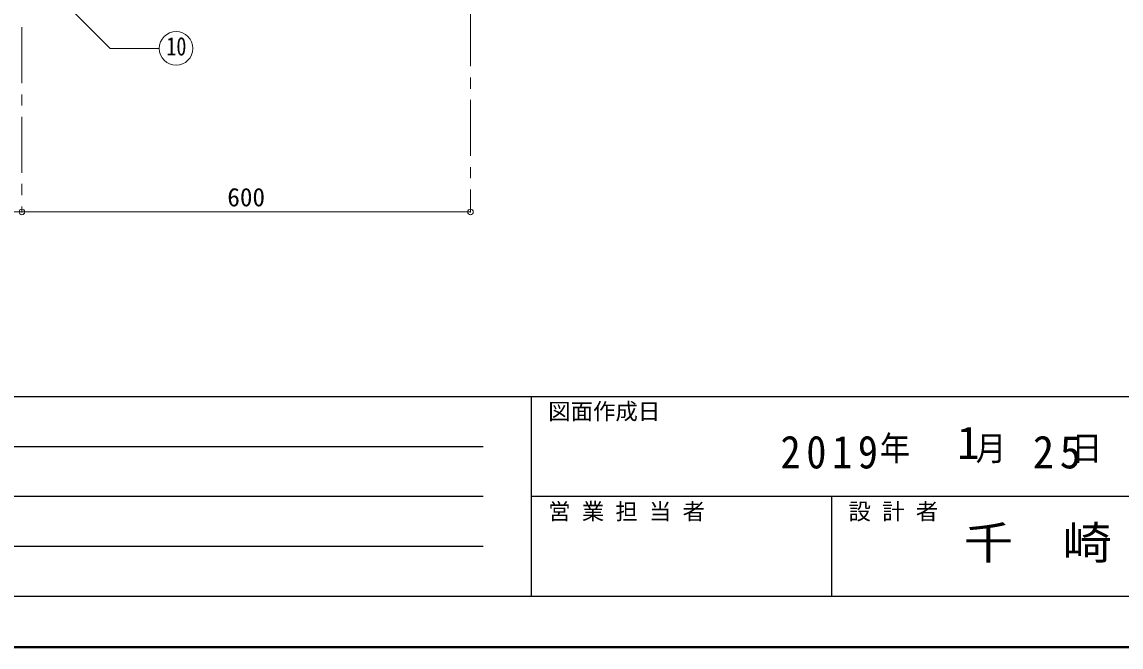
# Model space of a CAD drawing. Units: millimetres at full size, sheet at 1:15; details may follow other scales. Extents: x -3151 to 2924, y -2106 to 2109.
# Drawn here: x -878 to 592, y -2106 to -1269 of the extents above; entities that cross this region are included whole.
import ezdxf
from ezdxf.enums import TextEntityAlignment as Align

# ---------------------------------------------------------------- set-up
doc = ezdxf.new("R2010")
doc.units = ezdxf.units.MM
doc.header["$LTSCALE"] = 15
doc.header["$PDMODE"] = 32
doc.header["$PDSIZE"] = 7.5
doc.linetypes.add('CHAIN1', pattern=[8, 5, -1, 1, -1])
doc.layers.add('0-0____1', color=4, linetype='Continuous', lineweight=9)
doc.styles.add('ＭＳ ゴシック', font='')
doc.styles.get('ＭＳ ゴシック').set_extended_font_data('MS Gothic')

msp = doc.modelspace()

# ---------------------------------------------------------------- linework, layer by layer
at = {"layer": '0-0____1', "linetype": 'CHAIN1'}
for p, q in [((-278.4, -1133.33), (-278.4, -1523.33)), ((-878.4, -1275.93), (-878.4, -1523.33))]:
    msp.add_line(p, q, dxfattribs=at)
at = {"layer": '0-0____1'}
for p, q in [((-878.4, -1523.33), (-2188.4, -1523.33)), ((-278.4, -1523.33), (-878.4, -1523.33))]:
    msp.add_line(p, q, dxfattribs=at)
at = {"layer": '0-0____1', "color": 6, "lineweight": 25}
for p, q in [((-3083.4, -1770.47), (2856.6, -1770.47)), ((-196.97, -2038.33), (-196.97, -1770.47)), ((-1654.12, -1837.43), (-261.26, -1837.43)), ((-261.26, -1904.4), (-1654.12, -1904.4)), ((2856.6, -1904.4), (-196.97, -1904.4)), ((204.81, -2038.33), (204.81, -1904.4)), ((-261.26, -1971.36), (-1654.12, -1971.36)), ((2856.6, -2038.33), (-3083.4, -2038.33))]:
    msp.add_line(p, q, dxfattribs=at)
at = {"layer": '0-0____1', "color": 1, "lineweight": 40}
msp.add_line((2924.1, -2105.83), (-3150.9, -2105.83), dxfattribs=at)
at = {"layer": '0-0____1', "color": 7, "lineweight": 18}
msp.add_lwpolyline([(-1036.85, -1028.11), (-760.51, -1304.45), (-694.72, -1304.45)], dxfattribs=at)
msp.add_circle((-672.22, -1304.45), 22.5, dxfattribs=at)
at = {"layer": '0-0____1', "color": 1}
for p in [(-878.4, -1523.33), (-278.4, -1523.33)]:
    msp.add_point(p, dxfattribs=at)

# ---------------------------------------------------------------- texts
at = {"layer": '0-0____1', "color": 7, "style": 'ＭＳ ゴシック'}
for s, height, width, p in [('10', 24.74, 0.8, (-685.35, -1321.32)), ('千\u3000崎', 43.99, 1.1, (381.6, -2001.36))]:
    msp.add_text(s, height=height, dxfattribs=dict(at, width=width)).set_placement(p, align=Align.BOTTOM_LEFT)
for s, height, p in [('600', 24.74, (-603.72, -1523.33)), ('図面作成日', 21.99, (-174.47, -1807.97)), ('1', 43.99, (372.6, -1867.43)), ('営 業 担 当 者', 21.99, (-174.47, -1941.9)), ('設 計 者', 21.99, (227.31, -1941.9))]:
    msp.add_text(s, height=height, dxfattribs=at).set_placement(p, align=Align.BOTTOM_LEFT)
at = {"layer": '0-0____1', "color": 7, "attachment_point": 7, "style": 'ＭＳ ゴシック'}
for s, insert, char_height in [('\\T1.27;\\W0.9;年\\~\\~\\~月\\~\\~\\~日', (269.1, -1859.93), 32.99), ('\\T1.28;\\W0.9;2019', (136.35, -1867.43), 43.99), ('\\T1.27;\\W0.95;25', (473.85, -1867.43), 43.99)]:
    msp.add_mtext(s, dxfattribs=dict(at, insert=insert, char_height=char_height))

doc.saveas('drawing.dxf')
